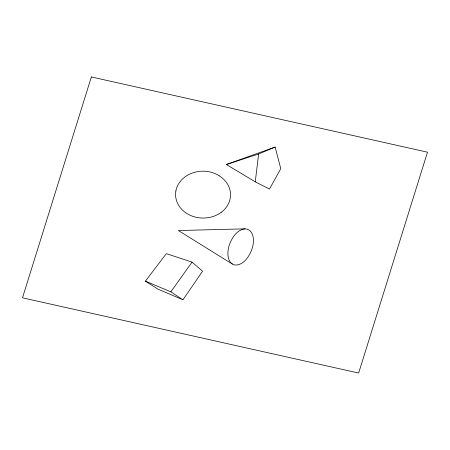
<?xml version="1.0" encoding="UTF-8"?>
<svg xmlns="http://www.w3.org/2000/svg" width="450" height="450" viewBox="0 0 450 450"><rect width="100%" height="100%" fill="white"/><g stroke="black" fill="none" stroke-linecap="round" stroke-linejoin="round"><path stroke-width="0.67" d="M255.263 181.817L258.632 154.007L275.124 147.06L280.772 168.626L269.505 189.073L255.263 181.817L226.344 164.514L275.124 147.06M175.888 190.963L175.95 190.643A27.568 23.434 -0.3 0 1 176.164 189.675L176.709 187.83A27.36 23.254 -0.3 0 1 216.765 174.358L219.15 175.674M182.931 299.79L202.59 271.221L192.06 262.108L166.331 253.659L145.389 281.154L157.984 289.147L182.931 299.79L170.854 291.836L145.389 281.154M170.854 291.836L192.06 262.108M226.344 164.514L258.632 154.007M245.059 228.853C237.786 229.551 232.965 236.368 230.243 242.539A41.816 35.539 -0.3 0 0 228.735 247.044C227.289 252.889 227.081 261.287 233.218 264.521A6.075 5.164 -0.3 0 0 235.119 265.039C242.854 265.393 248.22 257.771 251.027 251.466A41.799 35.527 -0.3 0 0 252.579 246.825C254.509 240.424 253.676 229.196 245.059 228.853L178.352 230.535L232.352 264.066M219.077 175.759A27.607 23.462 -0.3 0 1 221.276 212.333M221.237 212.293A27.231 23.147 -0.3 0 1 210.881 217.136L209.734 217.401A27.405 23.287 -0.3 0 1 196.301 217.316A27.574 23.434 -0.3 0 1 194.434 216.844A27.72 23.558 -0.3 0 1 184.056 211.477A27.832 23.659 -0.3 0 1 181.896 209.486A27.754 23.586 -0.3 0 1 175.882 190.963M91.35 76.95L22.5 297.816L358.65 373.05L427.5 152.184L91.35 76.95"/></g></svg>
